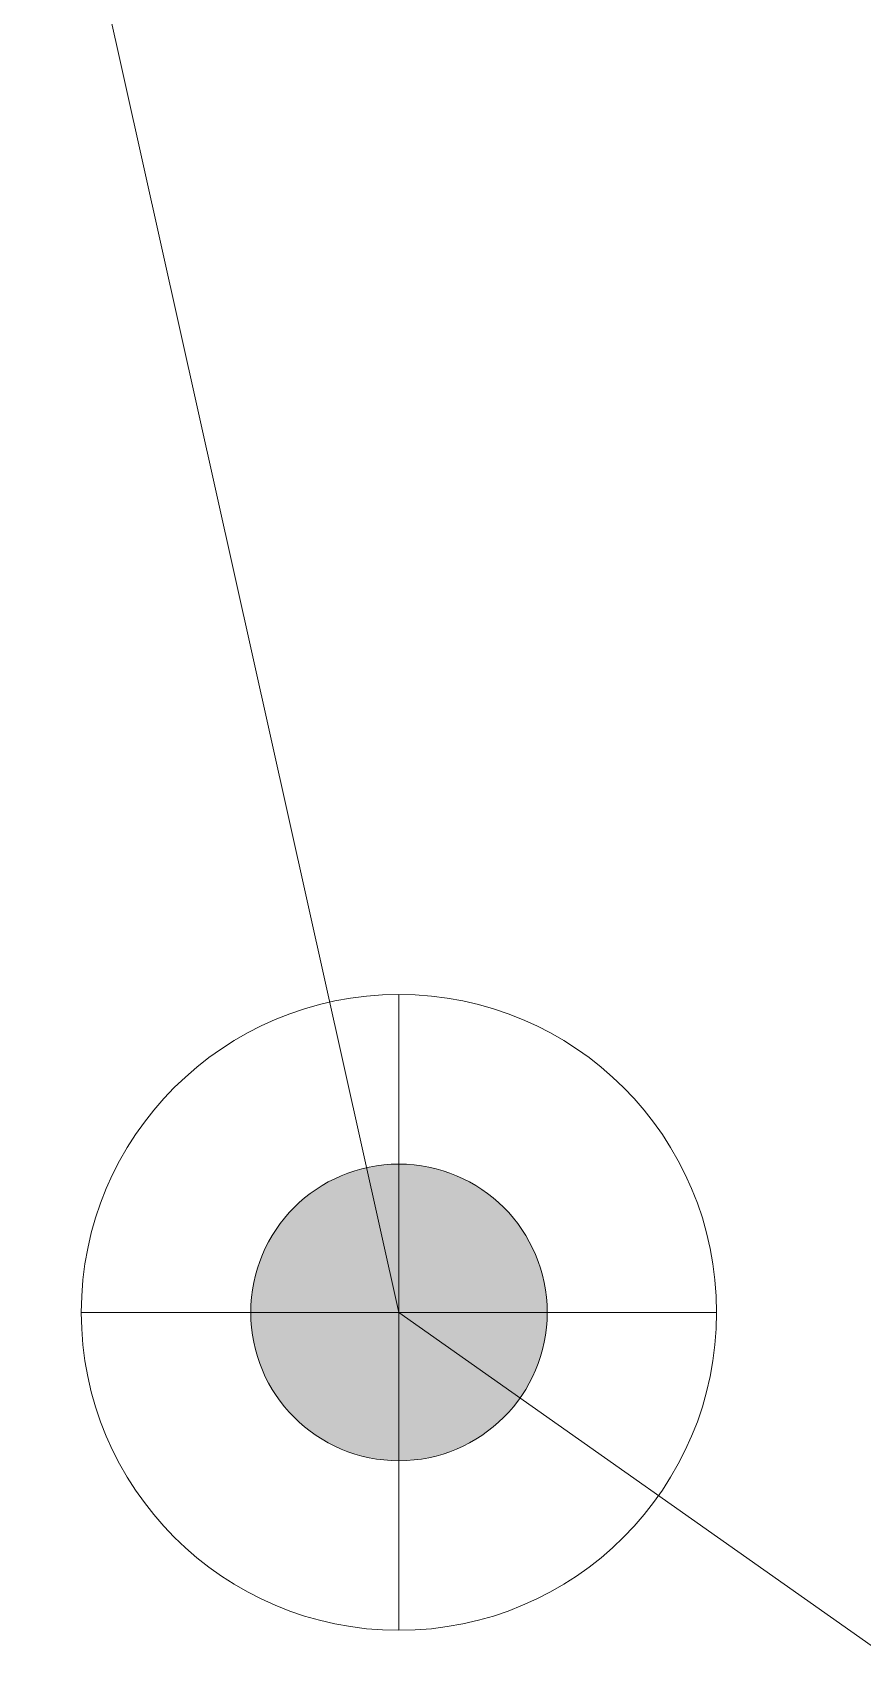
# Model space of a CAD drawing. Header units: inches. Extents: x 350994 to 353538, y 1581369 to 1583842.
# Drawn here: x 351096.54 to 351099.28, y 1583010.9 to 1583016.26 of the extents above; entities that cross this region are included whole.
import ezdxf

# ---------------------------------------------------------------- set-up
doc = ezdxf.new("R2010")
doc.units = ezdxf.units.IN
doc.header["$MEASUREMENT"] = 0
doc.layers.add('EP TF', color=5, linetype='Continuous')
doc.styles.get("Standard").update_dxf_attribs({"font": 'arial.ttf'})
doc.linetypes.add('SILT_FENCE', pattern='A,0.5,-0.2,["EP",Standard,S=0.1,R=0,X=-0.1,Y=-0.05],-0.2', length=0.9)

# ---------------------------------------------------------------- blocks, each defined once
blk = doc.blocks.new('EP1')
at = {"layer": 'EP TF', "lineweight": 5}
h = blk.add_hatch(color=252, dxfattribs=at)
edge = h.paths.add_edge_path()
edge.add_arc((351339.7712, 1583222.9137), 0.49, 0, 360)
at = {"layer": 'EP TF', "color": 252, "lineweight": 5}
for points in [[(351339.7712, 1583223.9637), (351339.7712, 1583221.8637)], [(351338.7212, 1583222.9137), (351340.8212, 1583222.9137)]]:
    blk.add_lwpolyline(points, dxfattribs=at)
for radius in [1.05, 0.49]:
    blk.add_circle((351339.7712, 1583222.9137), radius, dxfattribs=at)

msp = doc.modelspace()

# ---------------------------------------------------------------- linework, layer by layer
at = {"layer": 'EP TF', "color": 252, "linetype": 'SILT_FENCE', "lineweight": 5, "ltscale": 6, "elevation": 97.6136}
msp.add_lwpolyline([(351334.5485, 1583220.7615), (351313.2661, 1583201.6039), (351299.5682, 1583152.936), (351283.6557, 1583095.4134), (351267.6587, 1583037.5852), (351251.6616, 1582979.7571), (351198.8809, 1582966.7433), (351173.8393, 1582964.5107), (351151.773, 1582973.9413), (351097.7524, 1583012.0323), (351096.5409, 1583017.4695)], dxfattribs=at)

# ---------------------------------------------------------------- block references
at = {"layer": 'EP TF', "color": 1, "lineweight": 5}
msp.add_blockref('EP1', (-242.0188, -210.8814, 123.0949), dxfattribs=at)

doc.saveas('drawing.dxf')
